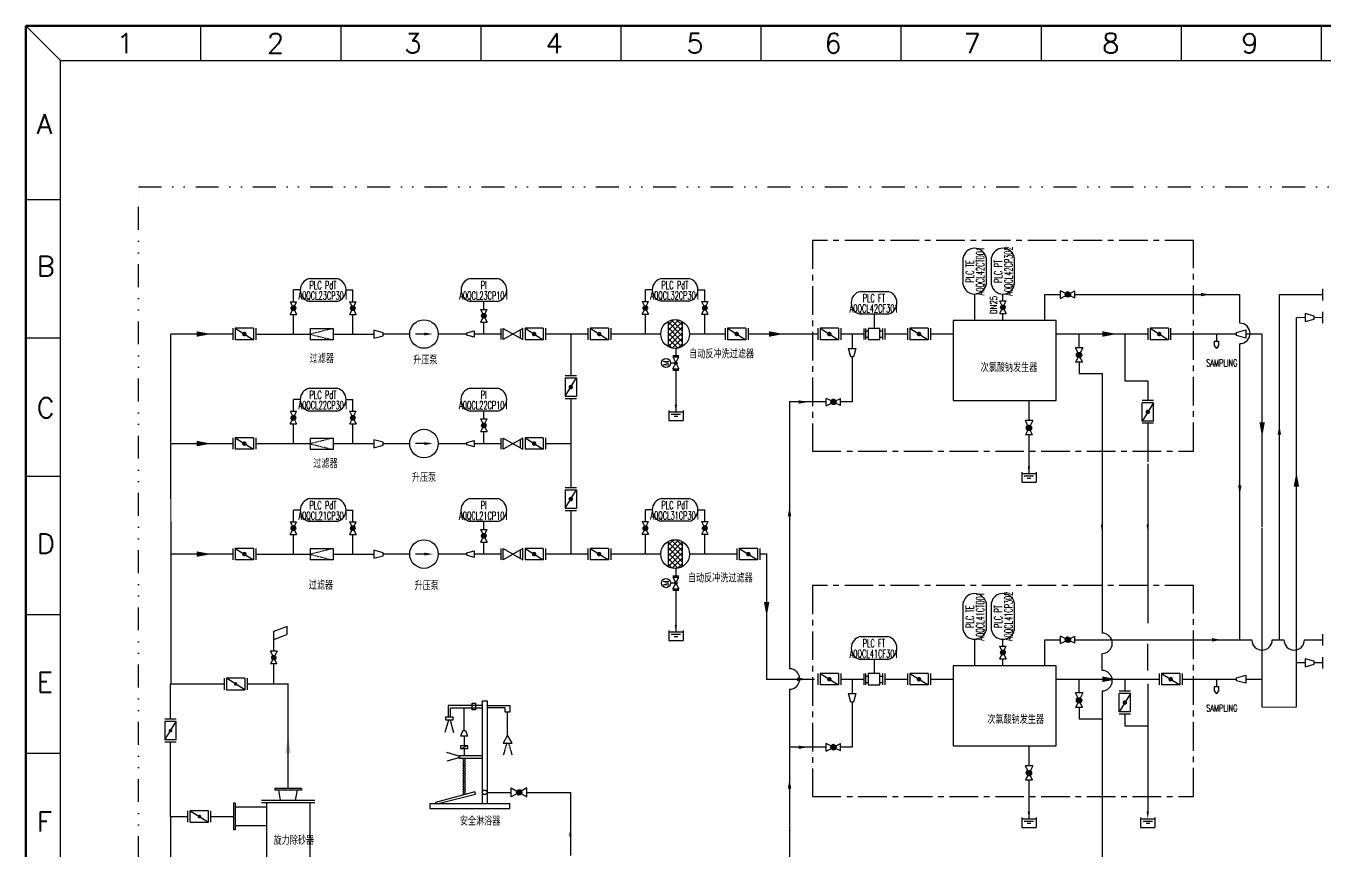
# Model space of a CAD drawing. Extents: x 125208 to 226212, y 106276 to 176435.
# Drawn here: x 125208 to 181958, y 140426 to 176435 of the extents above; entities that cross this region are included whole.
import ezdxf
from ezdxf.enums import TextEntityAlignment as Align

# ---------------------------------------------------------------- set-up
doc = ezdxf.new("R2010")
doc.units = 0
doc.header["$MEASUREMENT"] = 0
for name, pattern in [('CENTER', [2, 1.25, -0.25, 0.25, -0.25]), ('DASH', [0.35, 0.25, -0.1]), ('DASHED', [0.75, 0.5, -0.25]), ('DIVIDEX2', [2.5, 1, -0.5, 0, -0.5, 0, -0.5])]:
    doc.linetypes.add(name, pattern=pattern)
doc.layers.get('0').update_dxf_attribs({"linetype": 'CONTINUOUS'})
doc.layers.add('2', color=3, linetype='CONTINUOUS')
doc.layers.add('仪表设备', color=7, linetype='CONTINUOUS')
doc.styles.add('GEDI', font='geditxt.shx', dxfattribs={"width": 0.75, "bigfont": 'hztxt1.shx'})
doc.styles.add('PID软件标准字体', font='geditxt.shx', dxfattribs={"width": 0.8, "bigfont": 'hztxt1.shx'})
doc.styles.add('ROMANS', font='geditxt.shx', dxfattribs={"width": 0.7, "height": 320, "bigfont": 'hztxt1.shx'})
doc.styles.get("Standard").update_dxf_attribs({"font": 'geditxt.shx', "width": 0.75, "bigfont": 'hztxt1.shx'})
doc.styles.add('样式 2', font='txt.shx', dxfattribs={"height": 2})

# ---------------------------------------------------------------- blocks, each defined once
blk = doc.blocks.new('*X1')
at = {"color": 0}
for p, q in [((34130, 36517), (34394, 36780)), ((34130, 36251), (34643, 36765)), ((34130, 35986), (34820, 36676)), ((34820, 35979), (34130, 36669)), ((34820, 36244), (34301, 36763)), ((34820, 36509), (34548, 36781)), ((34130, 35721), (34820, 36411)), ((34820, 35714), (34130, 36404)), ((34802, 35466), (34130, 36139)), ((34143, 35469), (34820, 36146)), ((34606, 35398), (34130, 35873)), ((34340, 35398), (34130, 35608)), ((34338, 35399), (34820, 35881)), ((34601, 35397), (34820, 35616))]:
    blk.add_line(p, q, dxfattribs=at)
blk = doc.blocks.new('*X0')
at = {"color": 0}
for p, q in [((62115, 80425), (62198, 80507)), ((62115, 80429), (62193, 80507)), ((62116, 80417), (62206, 80507)), ((62116, 80421), (62202, 80507)), ((62116, 80434), (62189, 80507)), ((62116, 80439), (62184, 80507)), ((62117, 80413), (62210, 80506)), ((62117, 80445), (62178, 80506)), ((62117, 80409), (62213, 80505)), ((62118, 80406), (62217, 80504)), ((62119, 80450), (62172, 80504)), ((62119, 80402), (62220, 80503)), ((62120, 80399), (62224, 80502)), ((62121, 80457), (62165, 80502)), ((62122, 80396), (62227, 80501)), ((62123, 80393), (62230, 80500)), ((62125, 80390), (62233, 80498)), ((62125, 80466), (62157, 80498)), ((62126, 80387), (62236, 80497)), ((62128, 80384), (62238, 80495)), ((62130, 80382), (62241, 80493)), ((62131, 80379), (62243, 80491)), ((62133, 80377), (62246, 80489)), ((62135, 80374), (62248, 80487)), ((62136, 80481), (62142, 80487)), ((62138, 80372), (62251, 80485)), ((62140, 80370), (62253, 80483)), ((62142, 80368), (62255, 80481)), ((62144, 80366), (62257, 80478)), ((62147, 80364), (62259, 80476)), ((62149, 80362), (62261, 80473)), ((62152, 80360), (62263, 80471)), ((62155, 80358), (62264, 80468)), ((62158, 80357), (62266, 80465)), ((62161, 80355), (62267, 80462)), ((62164, 80354), (62269, 80459)), ((62167, 80353), (62270, 80456)), ((62170, 80351), (62271, 80453)), ((62173, 80350), (62272, 80449)), ((62177, 80350), (62273, 80446)), ((62181, 80349), (62274, 80442)), ((62184, 80348), (62275, 80438)), ((62188, 80348), (62275, 80434)), ((62192, 80347), (62275, 80430)), ((62197, 80347), (62275, 80426)), ((62201, 80348), (62275, 80421)), ((62206, 80348), (62275, 80416)), ((62212, 80349), (62274, 80411)), ((62218, 80351), (62272, 80405)), ((62224, 80353), (62270, 80398)), ((62233, 80357), (62266, 80390)), ((62245, 80365), (62258, 80377))]:
    blk.add_line(p, q, dxfattribs=at)
blk = doc.blocks.new('stdkks_loc')
for p, q in [((-6, 5), (6, 5)), ((6, -5), (-6, -5))]:
    blk.add_line(p, q)
for centre, start, end in [((-4.88, 0), 102.6804, 257.3196), ((4.88, 0), 282.6804, 77.3196)]:
    blk.add_arc(centre, 5.12, start, end)
at = {"style": 'PID软件标准字体', "width": 0.6}
for tag, p in [('LTOP', (-9.42, 3.08)), ('LBOT', (-9.41, -5.72))]:
    blk.add_attdef(tag, text='', height=2.5, dxfattribs=at).set_placement(p, align=Align.RIGHT)
for tag, p in [('CONTROLNAME', (-0.08, 0.33)), ('KKSCODE', (0, -4.21))]:
    blk.add_attdef(tag, text='', height=3.5, dxfattribs=at).set_placement(p, align=Align.CENTER)
for tag, p in [('RTOP', (9.66, 3.08)), ('RBOT', (9.7, -5.68))]:
    blk.add_attdef(tag, p, '', height=2.5, dxfattribs=at)

msp = doc.modelspace()

# ---------------------------------------------------------------- linework, layer by layer
at = {"color": 7, "linetype": 'ByBlock', "lineweight": 50}
for p, q in [((125208, 176435), (226212, 176435)), ((125208, 106276), (125208, 176435))]:
    msp.add_line(p, q, dxfattribs=at)
at = {"color": 7, "linetype": 'ByBlock', "lineweight": -3}
for p, q in [((126720, 174923), (125208, 176435)), ((132843, 176435), (132843, 174923)), ((138967, 176435), (138967, 174923)), ((145091, 176435), (145091, 174923)), ((151215, 176435), (151215, 174923)), ((157339, 176435), (157339, 174923)), ((163462, 176435), (163462, 174923)), ((169586, 176435), (169586, 174923)), ((175710, 176435), (175710, 174923)), ((181834, 176435), (181834, 174923)), ((126720, 168841), (125208, 168841)), ((126720, 162792), (125208, 162792)), ((126720, 156744), (125208, 156744)), ((126720, 150696), (125208, 150696)), ((126720, 144648), (125208, 144648))]:
    msp.add_line(p, q, dxfattribs=at)
at = {"color": 7, "linetype": 'ByBlock', "lineweight": 30}
for p, q in [((126720, 174923), (224700, 174923)), ((126720, 107788), (126720, 174923))]:
    msp.add_line(p, q, dxfattribs=at)
at = {"linetype": 'DIVIDEX2', "ltscale": 1000}
for p, q in [((130127, 127525), (130127, 169409)), ((130127, 169409), (209864, 169409))]:
    msp.add_line(p, q, dxfattribs=at)
at = {"linetype": 'CENTER', "ltscale": 1000}
for p, q in [((159589, 167067), (159589, 157851)), ((176251, 167067), (159589, 167067)), ((176251, 157851), (176251, 167067)), ((159589, 157851), (176251, 157851)), ((159589, 151981), (159589, 142766)), ((176251, 151981), (159589, 151981)), ((176251, 142766), (176251, 151981)), ((159589, 142766), (176251, 142766))]:
    msp.add_line(p, q, dxfattribs=at)
for p, q in [((136901, 164385), (136901, 164898)), ((137201, 164898), (136901, 164898)), ((139201, 164898), (139501, 164898)), ((139501, 164385), (139501, 164898)), ((152288, 164392), (152288, 164905)), ((152588, 164905), (152288, 164905)), ((154588, 164905), (154888, 164905)), ((154888, 164392), (154888, 164905)), ((166681, 164721), (166681, 163567)), ((167916, 164421), (167916, 164721)), ((170693, 164729), (170438, 164856)), ((170438, 164533), (170438, 164856)), ((170438, 164533), (170694, 164665)), ((170821, 164730), (171066, 164855)), ((171066, 164544), (170821, 164665)), ((171066, 164544), (171066, 164855)), ((181902, 164445), (181902, 164945)), ((136754, 164385), (136870, 164159)), ((136754, 164385), (137038, 164385)), ((136763, 163831), (136871, 164047)), ((136927, 164160), (137038, 164385)), ((136927, 164047), (137038, 163831)), ((139354, 164385), (139470, 164159)), ((139354, 164385), (139638, 164385)), ((139363, 163831), (139471, 164047)), ((139527, 164160), (139638, 164385)), ((139527, 164047), (139638, 163831)), ((145081, 164051), (145366, 164051)), ((145081, 164051), (145197, 163825)), ((145228, 164051), (145228, 164388)), ((145254, 163826), (145366, 164051)), ((152141, 164392), (152257, 164167)), ((152141, 164392), (152426, 164392)), ((152150, 163838), (152258, 164054)), ((152314, 164167), (152426, 164392)), ((152314, 164055), (152425, 163838)), ((154741, 164392), (154857, 164167)), ((154741, 164392), (155026, 164392)), ((154750, 163838), (154858, 164054)), ((154914, 164167), (155026, 164392)), ((154914, 164055), (155025, 163838)), ((167773, 164421), (168058, 164421)), ((167773, 164421), (167889, 164195)), ((167783, 163867), (167890, 164083)), ((167946, 164195), (168058, 164421)), ((167947, 164083), (168057, 163867)), ((136763, 163831), (137038, 163831)), ((136901, 162966), (136901, 163831)), ((139363, 163831), (139638, 163831)), ((139501, 162966), (139501, 163831)), ((145091, 163497), (145198, 163713)), ((145091, 163497), (145365, 163497)), ((145228, 162974), (145228, 163497)), ((145255, 163713), (145365, 163497)), ((152150, 163838), (152425, 163838)), ((152288, 162974), (152288, 163838)), ((153277, 163522), (153277, 162426)), ((153898, 163522), (153898, 162426)), ((154750, 163838), (155025, 163838)), ((154888, 162974), (154888, 163838)), ((162285, 163837), (162285, 163219)), ((167783, 163867), (168057, 163867)), ((167920, 163567), (167920, 163867)), ((181902, 163445), (181902, 163945)), ((134255, 163224), (134255, 162724)), ((134355, 163224), (134355, 162724)), ((134355, 163224), (135155, 162724)), ((135155, 163224), (134355, 163224)), ((135155, 163224), (135155, 162724)), ((135255, 163224), (135255, 162724)), ((137635, 163216), (137635, 162716)), ((137635, 163216), (138635, 163216)), ((138635, 163216), (138635, 162716)), ((142827, 162974), (142233, 162974)), ((145976, 162729), (145976, 163219)), ((146925, 163219), (146076, 162729)), ((146076, 163219), (146925, 162729)), ((146076, 162729), (146076, 163219)), ((146820, 163158), (146820, 162790)), ((146925, 162729), (146925, 163219)), ((147025, 163224), (147025, 162724)), ((147025, 163224), (147825, 162724)), ((147825, 163224), (147025, 163224)), ((147825, 163224), (147825, 162724)), ((147925, 163224), (147925, 162724)), ((149771, 163224), (149771, 162724)), ((149871, 163224), (149871, 162724)), ((149871, 163224), (150671, 162724)), ((150671, 163224), (149871, 163224)), ((150671, 163224), (150671, 162724)), ((150771, 163224), (150771, 162724)), ((155779, 163224), (155779, 162724)), ((155879, 163224), (155879, 162724)), ((155879, 163224), (156679, 162724)), ((156679, 163224), (155879, 163224)), ((156679, 163224), (156679, 162724)), ((156779, 163224), (156779, 162724)), ((159832, 163224), (159832, 162724)), ((159932, 163224), (159932, 162724)), ((159932, 163224), (160732, 162724)), ((160732, 163224), (159932, 163224)), ((160732, 163224), (160732, 162724)), ((160832, 163224), (160832, 162724)), ((161832, 163219), (161832, 162729)), ((161919, 162729), (161919, 163219)), ((161919, 163113), (162028, 163113)), ((162542, 163113), (162651, 163113)), ((162651, 163219), (162651, 162729)), ((162751, 163219), (162751, 162729)), ((163751, 163224), (163751, 162724)), ((163851, 163224), (163851, 162724)), ((163851, 163224), (164651, 162724)), ((164651, 163224), (163851, 163224)), ((164651, 163224), (164651, 162724)), ((164751, 163224), (164751, 162724)), ((173251, 162974), (173251, 160932)), ((174251, 163224), (174251, 162724)), ((174351, 163224), (174351, 162724)), ((174351, 163224), (175151, 162724)), ((175151, 163224), (174351, 163224)), ((175151, 163224), (175151, 162724)), ((175251, 163224), (175251, 162724)), ((135155, 162724), (134355, 162724)), ((138635, 162716), (137635, 162716)), ((147825, 162724), (147025, 162724)), ((150671, 162724), (149871, 162724)), ((153618, 162345), (153618, 162030)), ((156679, 162724), (155879, 162724)), ((160732, 162724), (159932, 162724)), ((161919, 162835), (162028, 162835)), ((162542, 162835), (162651, 162835)), ((164651, 162724), (163851, 162724)), ((171216, 162118), (171090, 162374)), ((171412, 162374), (171090, 162374)), ((171412, 162374), (171281, 162118)), ((175151, 162724), (174351, 162724)), ((153484, 162030), (153749, 162030)), ((153484, 161970), (153749, 161970)), ((153484, 161970), (153749, 161453)), ((153492, 161453), (153749, 161970)), ((171216, 161991), (171090, 161746)), ((171401, 161746), (171090, 161746)), ((171401, 161746), (171280, 161991)), ((153618, 161707), (153389, 161707)), ((153490, 161392), (153755, 161392)), ((153492, 161453), (153749, 161453)), ((153620, 161392), (153620, 159570)), ((148777, 161156), (149277, 161156)), ((148777, 161056), (149277, 161056)), ((148777, 160256), (149277, 161056)), ((148777, 161056), (148777, 160256)), ((149277, 161056), (149277, 160256)), ((173251, 160932), (174251, 160932)), ((174251, 160932), (174251, 160072)), ((136901, 159597), (136901, 160109)), ((137201, 160109), (136901, 160109)), ((139201, 160109), (139501, 160109)), ((139501, 159597), (139501, 160109)), ((148777, 160256), (149277, 160256)), ((148777, 160156), (149277, 160156)), ((160194, 159838), (160194, 160160)), ((160449, 160033), (160194, 160160)), ((160577, 160034), (160822, 160160)), ((160822, 159848), (160822, 160160)), ((169055, 160040), (169055, 159190)), ((174501, 160072), (174001, 160072)), ((136754, 159597), (136870, 159371)), ((136754, 159597), (137038, 159597)), ((136927, 159371), (137038, 159597)), ((139354, 159597), (139470, 159371)), ((139354, 159597), (139638, 159597)), ((139527, 159371), (139638, 159597)), ((145224, 159263), (145224, 159599)), ((153308, 159638), (153308, 159194)), ((153308, 159570), (153933, 159570)), ((153418, 159474), (153823, 159474)), ((153933, 159638), (153933, 159194)), ((160194, 159838), (160450, 159969)), ((160822, 159848), (160577, 159970)), ((174501, 159972), (174001, 159972)), ((174501, 159972), (174001, 159172)), ((174001, 159172), (174001, 159972)), ((174501, 159172), (174501, 159972)), ((136763, 159043), (136871, 159259)), ((136763, 159043), (137038, 159043)), ((136901, 158178), (136901, 159043)), ((136927, 159259), (137038, 159043)), ((139363, 159043), (139471, 159259)), ((139363, 159043), (139638, 159043)), ((139501, 158178), (139501, 159043)), ((139527, 159259), (139638, 159043)), ((145081, 159263), (145366, 159263)), ((145081, 159263), (145197, 159037)), ((145091, 158709), (145198, 158925)), ((145254, 159037), (145366, 159263)), ((145255, 158925), (145365, 158709)), ((153308, 159194), (153933, 159194)), ((153545, 159379), (153712, 159379)), ((169221, 159190), (168899, 159190)), ((169025, 158935), (168899, 159190)), ((169221, 159190), (169090, 158935)), ((174501, 159172), (174001, 159172)), ((174501, 159072), (174001, 159072)), ((174251, 159072), (174251, 157393)), ((134255, 158436), (134255, 157936)), ((134355, 158436), (134355, 157936)), ((134355, 158436), (135155, 157936)), ((135155, 158436), (134355, 158436)), ((135155, 158436), (135155, 157936)), ((135255, 158436), (135255, 157936)), ((137635, 158428), (137635, 157928)), ((137635, 158428), (138635, 158428)), ((138635, 158428), (138635, 157928)), ((145091, 158709), (145365, 158709)), ((145228, 158186), (145228, 158709)), ((145976, 157941), (145976, 158430)), ((146925, 158430), (146076, 157941)), ((146076, 158430), (146925, 157941)), ((146076, 157941), (146076, 158430)), ((146820, 158370), (146820, 158001)), ((146925, 157941), (146925, 158430)), ((147025, 158436), (147025, 157936)), ((147025, 158436), (147825, 157936)), ((147825, 158436), (147025, 158436)), ((147825, 158436), (147825, 157936)), ((147925, 158436), (147925, 157936)), ((169025, 158808), (168899, 158563)), ((169210, 158563), (168899, 158563)), ((169055, 158563), (169055, 156872)), ((169210, 158563), (169089, 158807)), ((135155, 157936), (134355, 157936)), ((138635, 157928), (137635, 157928)), ((142827, 158186), (142233, 158186)), ((147825, 157936), (147025, 157936)), ((174251, 157301), (174251, 150340)), ((168742, 156940), (168742, 156496)), ((168742, 156872), (169367, 156872)), ((168852, 156776), (169257, 156776)), ((168980, 156681), (169146, 156681)), ((169367, 156940), (169367, 156496)), ((148777, 156263), (149277, 156263)), ((148777, 156163), (149277, 156163)), ((148777, 155363), (149277, 156163)), ((148777, 156163), (148777, 155363)), ((149277, 156163), (149277, 155363)), ((168742, 156496), (169367, 156496)), ((136901, 154769), (136901, 155281)), ((137201, 155281), (136901, 155281)), ((139201, 155281), (139501, 155281)), ((139501, 154769), (139501, 155281)), ((148777, 155363), (149277, 155363)), ((148777, 155263), (149277, 155263)), ((152288, 154776), (152288, 155289)), ((152588, 155289), (152288, 155289)), ((154588, 155289), (154888, 155289)), ((154888, 154776), (154888, 155289)), ((136754, 154769), (136870, 154543)), ((136754, 154769), (137038, 154769)), ((136763, 154215), (136871, 154430)), ((136927, 154543), (137038, 154769)), ((136927, 154431), (137038, 154215)), ((139354, 154769), (139470, 154543)), ((139354, 154769), (139638, 154769)), ((139363, 154215), (139471, 154430)), ((139527, 154543), (139638, 154769)), ((139527, 154431), (139638, 154215)), ((145081, 154435), (145366, 154435)), ((145081, 154435), (145197, 154209)), ((145224, 154435), (145224, 154771)), ((145254, 154209), (145366, 154435)), ((152141, 154776), (152257, 154550)), ((152141, 154776), (152426, 154776)), ((152150, 154222), (152258, 154438)), ((152314, 154551), (152426, 154776)), ((152314, 154438), (152425, 154222)), ((154741, 154776), (154857, 154550)), ((154741, 154776), (155026, 154776)), ((154750, 154222), (154858, 154438)), ((154914, 154551), (155026, 154776)), ((154914, 154438), (155025, 154222)), ((136763, 154215), (137038, 154215)), ((136901, 153350), (136901, 154215)), ((139363, 154215), (139638, 154215)), ((139501, 153350), (139501, 154215)), ((145091, 153881), (145198, 154096)), ((145091, 153881), (145365, 153881)), ((145228, 153357), (145228, 153881)), ((145255, 154097), (145365, 153881)), ((152150, 154222), (152425, 154222)), ((152288, 153357), (152288, 154222)), ((153277, 153906), (153277, 152809)), ((153898, 153906), (153898, 152809)), ((154750, 154222), (155025, 154222)), ((154888, 153357), (154888, 154222)), ((134255, 153607), (134255, 153107)), ((134355, 153607), (134355, 153107)), ((134355, 153607), (135155, 153107)), ((135155, 153607), (134355, 153607)), ((135155, 153607), (135155, 153107)), ((135255, 153607), (135255, 153107)), ((137635, 153600), (137635, 153100)), ((137635, 153600), (138635, 153600)), ((138635, 153600), (138635, 153100)), ((142827, 153357), (142233, 153357)), ((145976, 153113), (145976, 153602)), ((146925, 153602), (146076, 153113)), ((146076, 153602), (146925, 153113)), ((146076, 153113), (146076, 153602)), ((146820, 153542), (146820, 153173)), ((146925, 153113), (146925, 153602)), ((147025, 153607), (147025, 153107)), ((147025, 153607), (147825, 153107)), ((147825, 153607), (147025, 153607)), ((147825, 153607), (147825, 153107)), ((147925, 153607), (147925, 153107)), ((149771, 153607), (149771, 153107)), ((149871, 153607), (149871, 153107)), ((149871, 153607), (150671, 153107)), ((150671, 153607), (149871, 153607)), ((150671, 153607), (150671, 153107)), ((150771, 153607), (150771, 153107)), ((156288, 153607), (156288, 153107)), ((156388, 153607), (156388, 153107)), ((156388, 153607), (157188, 153107)), ((157188, 153607), (156388, 153607)), ((157188, 153607), (157188, 153107)), ((157288, 153607), (157288, 153107)), ((135155, 153107), (134355, 153107)), ((138635, 153100), (137635, 153100)), ((147825, 153107), (147025, 153107)), ((150671, 153107), (149871, 153107)), ((153618, 152728), (153618, 152414)), ((157188, 153107), (156388, 153107)), ((153484, 152414), (153749, 152414)), ((153484, 152353), (153749, 151836)), ((153484, 152353), (153749, 152353)), ((153492, 151836), (153749, 152353)), ((153618, 152090), (153389, 152090)), ((153484, 151776), (153749, 151776)), ((153492, 151836), (153749, 151836)), ((153620, 151776), (153620, 149954)), ((136041, 149986), (136612, 150198)), ((136041, 149117), (136041, 149986)), ((136041, 149628), (136612, 149840)), ((136612, 150211), (136612, 149840)), ((153308, 150022), (153308, 149578)), ((153308, 149954), (153933, 149954)), ((153418, 149858), (153823, 149858)), ((153933, 150022), (153933, 149578)), ((181902, 149359), (181902, 149859)), ((153308, 149578), (153933, 149578)), ((153545, 149763), (153712, 149763)), ((166681, 149635), (166681, 148481)), ((167773, 149335), (168058, 149335)), ((167773, 149335), (167889, 149109)), ((167916, 149335), (167916, 149635)), ((167946, 149110), (168058, 149335)), ((170693, 149643), (170438, 149770)), ((170438, 149448), (170438, 149770)), ((170438, 149448), (170694, 149579)), ((170821, 149644), (171066, 149770)), ((171066, 149458), (170821, 149580)), ((171066, 149458), (171066, 149770)), ((174251, 148274), (174251, 149438)), ((136184, 149117), (135900, 149117)), ((136012, 148892), (135900, 149117)), ((136011, 148780), (135900, 148563)), ((136175, 148563), (136068, 148779)), ((136184, 149117), (136069, 148892)), ((162285, 148751), (162285, 148133)), ((167783, 148781), (167890, 148997)), ((167783, 148781), (168057, 148781)), ((167920, 148481), (167920, 148781)), ((167947, 148997), (168057, 148781)), ((181902, 148359), (181902, 148859)), ((136175, 148563), (135900, 148563)), ((136041, 147682), (136041, 148563)), ((159832, 148138), (159832, 147638)), ((159932, 148138), (159932, 147638)), ((159932, 148138), (160732, 147638)), ((160732, 148138), (159932, 148138)), ((160732, 148138), (160732, 147638)), ((160832, 148138), (160832, 147638)), ((161832, 148133), (161832, 147643)), ((161919, 147643), (161919, 148133)), ((162651, 148133), (162651, 147643)), ((162751, 148133), (162751, 147643)), ((163751, 148138), (163751, 147638)), ((163851, 148138), (163851, 147638)), ((163851, 148138), (164651, 147638)), ((164651, 148138), (163851, 148138)), ((164651, 148138), (164651, 147638)), ((164751, 148138), (164751, 147638)), ((174754, 148138), (174754, 147638)), ((174854, 148138), (174854, 147638)), ((174854, 148138), (175654, 147638)), ((175654, 148138), (174854, 148138)), ((175654, 148138), (175654, 147638)), ((175754, 148138), (175754, 147638)), ((131529, 146143), (131529, 147682)), ((133876, 147932), (133876, 147432)), ((133976, 147932), (133976, 147432)), ((134776, 147432), (133976, 147932)), ((134776, 147932), (133976, 147932)), ((134776, 147932), (134776, 147432)), ((134876, 147932), (134876, 147432)), ((160732, 147638), (159932, 147638)), ((161919, 148027), (162028, 148027)), ((161919, 147749), (162028, 147749)), ((162542, 148027), (162651, 148027)), ((162542, 147749), (162651, 147749)), ((164651, 147638), (163851, 147638)), ((173251, 147888), (173251, 147368)), ((174251, 147693), (174251, 142099)), ((175654, 147638), (174854, 147638)), ((133976, 147432), (134776, 147432)), ((171216, 147033), (171090, 147288)), ((171412, 147288), (171090, 147288)), ((171412, 147288), (171281, 147032)), ((173501, 147368), (173001, 147368)), ((173501, 147268), (173001, 147268)), ((173501, 147268), (173001, 146468)), ((173001, 146468), (173001, 147268)), ((173501, 146468), (173501, 147268)), ((171216, 146905), (171090, 146660)), ((171401, 146660), (171090, 146660)), ((171401, 146660), (171280, 146905)), ((173501, 146468), (173001, 146468)), ((131779, 146143), (131279, 146143)), ((131779, 146043), (131279, 146043)), ((131279, 145243), (131779, 146043)), ((131279, 146043), (131279, 145243)), ((131779, 145243), (131779, 146043)), ((173501, 146368), (173001, 146368)), ((173251, 146368), (173251, 145846)), ((173251, 145846), (174251, 145846)), ((131779, 145243), (131279, 145243)), ((131779, 145143), (131279, 145143)), ((131529, 141889), (131529, 145143)), ((160194, 144752), (160194, 145074)), ((160449, 144947), (160194, 145074)), ((160194, 144752), (160450, 144883)), ((160577, 144948), (160822, 145074)), ((160822, 144762), (160577, 144884)), ((160822, 144762), (160822, 145074)), ((169055, 144954), (169055, 144105)), ((169221, 144105), (168899, 144105)), ((169025, 143850), (168899, 144105)), ((169025, 143722), (168899, 143477)), ((169210, 143477), (169089, 143722)), ((169221, 144105), (169090, 143849)), ((137254, 143112), (136084, 143112)), ((136084, 143112), (136084, 143037)), ((137254, 143037), (136084, 143037)), ((136340, 142602), (136259, 143037)), ((136997, 142602), (137078, 143037)), ((137254, 143112), (137254, 143037)), ((169210, 143477), (168899, 143477)), ((169055, 143477), (169055, 141786)), ((134278, 142474), (134278, 141304)), ((134353, 142474), (134278, 142474)), ((134353, 142474), (134353, 141304)), ((135499, 142602), (137839, 142602)), ((135499, 142497), (137839, 142497)), ((135724, 142497), (135724, 139941)), ((137614, 142497), (137614, 139941)), ((132290, 141639), (132290, 142139)), ((132390, 141639), (132390, 142139)), ((132390, 142139), (133190, 141639)), ((133190, 142139), (132390, 142139)), ((133190, 141639), (133190, 142139)), ((133290, 141639), (133290, 142139)), ((135724, 142298), (134353, 142298)), ((132390, 141639), (133190, 141639)), ((135724, 141479), (134353, 141479)), ((168742, 141854), (168742, 141410)), ((168742, 141786), (169367, 141786)), ((168742, 141410), (169367, 141410)), ((168852, 141690), (169257, 141690)), ((168980, 141596), (169146, 141596)), ((169367, 141854), (169367, 141410)), ((173938, 141854), (173938, 141410)), ((173938, 141786), (174563, 141786)), ((173938, 141410), (174563, 141410)), ((174049, 141690), (174453, 141690)), ((174176, 141596), (174342, 141596)), ((174563, 141854), (174563, 141410)), ((134353, 141304), (134278, 141304))]:
    msp.add_line(p, q)
at = {"color": 6}
for p, q in [((169751, 163567), (169751, 164695)), ((169751, 164695), (170438, 164695)), ((171066, 164700), (178274, 164697)), ((178274, 163447), (178274, 164697)), ((180004, 149609), (180004, 164696)), ((180004, 164696), (181902, 164695)), ((178274, 149609), (178274, 162552)), ((169751, 148481), (169751, 149609)), ((169751, 149609), (170438, 149609)), ((171066, 149609), (178801, 149609)), ((179696, 149609), (180207, 149609)), ((181102, 149609), (181902, 149609))]:
    msp.add_line(p, q, dxfattribs=at)
at = {"linetype": 'DASH', "ltscale": 300}
for p, q in [((138635, 163216), (137635, 162966)), ((137635, 162966), (138635, 162716)), ((138635, 158428), (137635, 158178)), ((137635, 158178), (138635, 157928)), ((138635, 153600), (137635, 153350)), ((137635, 153350), (138635, 153100))]:
    msp.add_line(p, q, dxfattribs=at)
at = {"color": 1}
for p, q in [((161332, 162974), (161332, 162345)), ((171251, 162374), (171251, 162974)), ((161332, 161979), (161332, 160004)), ((171246, 161746), (171246, 161247)), ((171246, 161247), (172251, 161247)), ((172251, 161247), (172251, 157202)), ((158589, 160004), (158589, 157172)), ((160194, 160004), (158589, 160004)), ((161332, 160004), (160822, 160004)), ((158589, 157340), (158589, 149907)), ((172251, 157318), (172251, 149906)), ((158589, 151981), (158589, 148346)), ((172251, 148274), (172251, 149012)), ((161332, 147888), (161332, 147259)), ((171251, 147288), (171251, 147888)), ((158589, 147452), (158589, 142766)), ((172251, 147380), (172251, 140824)), ((161332, 146893), (161332, 144918)), ((171246, 146660), (171246, 146161)), ((171246, 146161), (172251, 146161)), ((160194, 144918), (158589, 144918)), ((161332, 144918), (160822, 144918)), ((158589, 142766), (158589, 141496)), ((158589, 141473), (158589, 140121)), ((172251, 140825), (172251, 132906))]:
    msp.add_line(p, q, dxfattribs=at)
at = {"color": 0}
for p, q in [((177251, 162974), (177251, 162664)), ((177155, 162664), (177155, 162471)), ((177155, 162664), (177347, 162664)), ((177155, 162471), (177251, 162336)), ((177347, 162471), (177251, 162336)), ((177347, 162664), (177347, 162471)), ((177155, 147578), (177155, 147385)), ((177155, 147578), (177347, 147578)), ((177251, 147888), (177251, 147578)), ((177347, 147578), (177347, 147385)), ((177155, 147385), (177251, 147251)), ((177347, 147385), (177251, 147251))]:
    msp.add_line(p, q, dxfattribs=at)
at = {"color": 5}
for p, q in [((145365, 142945), (146427, 142945)), ((147106, 142945), (149007, 142945)), ((149007, 142945), (149007, 140192))]:
    msp.add_line(p, q, dxfattribs=at)
at = {"color": 6}
for points in [[(176981, 164697, 0, 150, 0), (176581, 164697, 70, 70, 0)], [(180004, 158981, 0, 150, 0), (180004, 158581, 70, 70, 0)], [(178274, 155955, 0, 150, 0), (178274, 156355, 70, 70, 0)], [(177463, 149610, 0, 150, 0), (177063, 149610, 70, 70, 0)]]:
    msp.add_lwpolyline(points, format="xyseb", dxfattribs=at)
for points in [[(165751, 160067), (170251, 160067), (170251, 163567), (165751, 163567)], [(181126, 163516), (181527, 163629), (181527, 163760), (181126, 163873)], [(140421, 162788), (140823, 162901), (140823, 163032), (140421, 163145)], [(144799, 162831), (144478, 162921), (144478, 163026), (144799, 163116)], [(162542, 162729), (162542, 163219), (162028, 163219), (162028, 162729)], [(178532, 162796), (178131, 162908), (178131, 163040), (178532, 163152)], [(161272, 161979), (161169, 162345), (161494, 162345), (161392, 161979)], [(140421, 158000), (140823, 158112), (140823, 158244), (140421, 158356)], [(144799, 158043), (144478, 158133), (144478, 158238), (144799, 158328)], [(140421, 153172), (140823, 153284), (140823, 153416), (140421, 153528)], [(144799, 153215), (144478, 153305), (144478, 153410), (144799, 153500)], [(181126, 148431), (181527, 148543), (181527, 148675), (181126, 148787)], [(162542, 147643), (162542, 148133), (162028, 148133), (162028, 147643)], [(165751, 144981), (170251, 144981), (170251, 148481), (165751, 148481)], [(178532, 147710), (178131, 147823), (178131, 147954), (178532, 148066)], [(161272, 146893), (161169, 147259), (161494, 147259), (161392, 146893)], [(146427, 142749), (146427, 143141), (146767, 142945)], [(147106, 142749), (147106, 143141), (146767, 142945)]]:
    msp.add_lwpolyline(points, close=True)
at = {"color": 2, "const_width": 56.2}
for points in [[(180751, 154486), (180751, 163695)], [(181126, 163695), (180751, 163695)], [(181902, 163695), (181527, 163695)], [(170251, 162974), (174251, 162974)], [(172067, 162974), (173743, 162974)], [(175251, 162974), (178131, 162974)], [(178532, 162974), (179251, 162974)], [(179251, 154538), (179251, 162974)], [(179251, 146668), (179251, 154510)], [(180751, 146668), (180751, 154510)], [(181126, 148609), (180751, 148609)], [(181902, 148609), (181527, 148609)], [(170251, 147888), (174754, 147888)], [(175754, 147888), (178131, 147888)], [(178532, 147888), (179251, 147888)], [(180751, 146668), (179251, 146668)]]:
    msp.add_lwpolyline(points, dxfattribs=at)
at = {"color": 4, "const_width": 56.2}
for points in [[(131529, 162974), (131529, 160927)], [(134255, 162974), (131529, 162974)], [(137635, 162966), (135255, 162966)], [(140421, 162966), (138635, 162966)], [(140823, 162974), (141984, 162974)], [(144478, 162974), (143234, 162974)], [(145976, 162974), (144799, 162974)], [(149771, 162974), (147925, 162974)], [(149035, 161156), (149035, 162974)], [(149771, 162974), (149035, 162974)], [(152958, 162974), (150771, 162974)], [(154218, 162974), (155779, 162974)], [(159832, 162974), (156779, 162974)], [(160832, 162974), (161832, 162974)], [(162751, 162974), (163751, 162974)], [(164751, 162974), (165751, 162974)], [(131529, 160961), (131547, 152513)], [(149035, 156263), (149035, 160156)], [(134255, 158186), (131529, 158186)], [(137635, 158178), (135255, 158178)], [(140421, 158178), (138635, 158178)], [(140823, 158186), (141984, 158186)], [(144478, 158186), (143234, 158186)], [(145976, 158186), (144799, 158186)], [(149035, 158186), (147925, 158186)], [(149035, 153357), (149035, 155263)], [(134255, 153357), (131529, 153357)], [(137635, 153350), (135255, 153350)], [(140421, 153350), (138635, 153350)], [(140823, 153357), (141984, 153357)], [(144478, 153357), (143234, 153357)], [(145976, 153357), (144799, 153357)], [(149771, 153357), (147925, 153357)], [(152958, 153357), (150771, 153357)], [(154218, 153357), (156288, 153357)], [(159689, 147888), (157589, 147888), (157589, 153357), (157288, 153357)], [(131547, 152513), (131547, 151579)], [(131547, 151579), (131547, 147682)], [(133876, 147682), (131529, 147682)], [(136669, 143112), (136669, 147682), (134876, 147682)], [(160832, 147888), (161832, 147888)], [(162751, 147888), (163751, 147888)], [(164751, 147888), (165751, 147888)], [(132290, 141889), (131529, 141889), (131529, 137624)], [(134278, 141889), (133290, 141889)]]:
    msp.add_lwpolyline(points, dxfattribs=at)
at = {"color": 4}
for points in [[(133304, 162974, 0, 240, 0), (132664, 162974, 112, 112, 0)], [(158330, 162974, 0, 240, 0), (157690, 162974, 112, 112, 0)], [(133304, 158186, 0, 240, 0), (132664, 158186, 112, 112, 0)], [(133304, 153357, 0, 240, 0), (132664, 153357, 112, 112, 0)], [(157589, 150623, 0, 240, 0), (157589, 151263, 112, 112, 0)]]:
    msp.add_lwpolyline(points, format="xyseb", dxfattribs=at)
for points, const_width in [([(134706, 162974, 1), (134805, 162974, 1)], 98.1), ([(147375, 162974, 1), (147474, 162974, 1)], 98.1), ([(150221, 162974, 1), (150320, 162974, 1)], 98.1), ([(156230, 162974, 1), (156329, 162974, 1)], 98.1), ([(160282, 162974, 1), (160381, 162974, 1)], 98.1), ([(164201, 162974, 1), (164300, 162974, 1)], 98.1), ([(174701, 162974, 1), (174800, 162974, 1)], 98.1), ([(153576, 161707, 1), (153661, 161707, 1)], 84.8), ([(149027, 160607, 1), (149027, 160705, 1)], 98.1), ([(174251, 159621, 1), (174251, 159523, 1)], 98.1), ([(134706, 158186, 1), (134805, 158186, 1)], 98.1), ([(147375, 158186, 1), (147474, 158186, 1)], 98.1), ([(149027, 155714, 1), (149027, 155813, 1)], 98.1), ([(134706, 153357, 1), (134805, 153357, 1)], 98.1), ([(147375, 153357, 1), (147474, 153357, 1)], 98.1), ([(150221, 153357, 1), (150320, 153357, 1)], 98.1), ([(156738, 153357, 1), (156837, 153357, 1)], 98.1), ([(153576, 152090, 1), (153661, 152090, 1)], 84.8), ([(134376, 147643, 1), (134376, 147722, 1)], 78.5), ([(160282, 147888, 1), (160381, 147888, 1)], 98.1), ([(164201, 147888, 1), (164300, 147888, 1)], 98.1), ([(175204, 147888, 1), (175303, 147888, 1)], 98.1), ([(173251, 146918, 1), (173251, 146819, 1)], 98.1), ([(131490, 145643, 1), (131569, 145643, 1)], 78.5), ([(132790, 141928, 1), (132790, 141849, 1)], 78.5)]:
    msp.add_lwpolyline(points, format="xyb", close=True, dxfattribs=dict(const_width=const_width))
at = {"color": 2}
for points in [[(172905, 162974, 0, 240, 0), (172265, 162974, 112, 112, 0)], [(179251, 158473, 0, 240, 0), (179251, 159113, 112, 112, 0)], [(180751, 156937, 0, 240, 0), (180751, 156297, 112, 112, 0)], [(172905, 147888, 0, 240, 0), (172265, 147888, 112, 112, 0)]]:
    msp.add_lwpolyline(points, format="xyseb", dxfattribs=at)
at = {"color": 0}
for points in [[(177251, 162334, 0, 0, 0), (177251, 162221, 78.7, 0, 0), (177251, 162017, 0, 0, 0)], [(177251, 147248, 0, 0, 0), (177251, 147135, 78.7, 0, 0), (177251, 146931, 0, 0, 0)]]:
    msp.add_lwpolyline(points, format="xyseb", dxfattribs=at)
at = {"color": 1}
for points in [[(159391, 160004, 0, 150, 0), (158991, 160004, 70, 70, 0)], [(158589, 155413, 0, 150, 0), (158589, 155013, 70, 70, 0)], [(159391, 144918, 0, 150, 0), (158991, 144918, 70, 70, 0)], [(158589, 143512, 0, 150, 0), (158589, 143112, 70, 70, 0)]]:
    msp.add_lwpolyline(points, format="xyseb", dxfattribs=at)
for centre, radius in [((170757, 164697), 114), ((136899, 164103), 101), ((139499, 164103), 101), ((152286, 164111), 101), ((154886, 164111), 101), ((167918, 164139), 101), ((142609, 162974), 625), ((145226, 163769), 101), ((153588, 162974), 630), ((153189, 161707), 200), ((171248, 162055), 114), ((160513, 160001), 114), ((136899, 159315), 101), ((139499, 159315), 101), ((145226, 158981), 101), ((169057, 158871), 114), ((142609, 158186), 625), ((136899, 154487), 101), ((139499, 154487), 101), ((152286, 154494), 101), ((154886, 154494), 101), ((142609, 153357), 625), ((145226, 154153), 101), ((153588, 153357), 630), ((153189, 152090), 200), ((170757, 149611), 114), ((136040, 148836), 94.5), ((167918, 149053), 101), ((171248, 146969), 114), ((160513, 144916), 114), ((169057, 143786), 114), ((146767, 142945), 114)]:
    msp.add_circle(centre, radius)
at = {"color": 6}
for centre, start, end in [((178274, 163000), 270, 90), ((179248, 149609), 180, 0), ((180654, 149609), 180, 0)]:
    msp.add_arc(centre, 447, start, end, dxfattribs=at)
at = {"color": 1}
for centre in [(172251, 149459), (158589, 147899), (172251, 147827)]:
    msp.add_arc(centre, 447, 270, 90, dxfattribs=at)
for points in [[(142629, 163035), (142629, 162913), (142996, 162974)], [(142629, 158247), (142629, 158124), (142996, 158186)], [(174305, 154644), (174251, 154316), (174196, 154644)], [(142629, 153419), (142629, 153296), (142996, 153357)]]:
    msp.add_solid(points)
at = {"linetype": 'ByBlock'}
for points in [[(153568, 159883), (153672, 159883), (153620, 159570)], [(169003, 157184), (169107, 157184), (169055, 156872)], [(153568, 150266), (153672, 150266), (153620, 149954)], [(169003, 142099), (169107, 142099), (169055, 141786)], [(174199, 142099), (174303, 142099), (174251, 141786)]]:
    msp.add_solid(points, dxfattribs=at)
at = {"color": 1}
msp.add_solid([(172305, 154644), (172251, 154316), (172196, 154644)], dxfattribs=at)
at = {"color": 4}
for points in [[(158912, 147810), (159381, 147888), (158912, 147966)], [(136544, 144647), (136669, 145397), (136794, 144647)]]:
    msp.add_solid(points, dxfattribs=at)
at = {"color": 5}
msp.add_solid([(149062, 141029), (149007, 141358), (148952, 141029)], dxfattribs=at)
at = {"layer": '2', "color": 0}
for p, q in [((144365, 145645), (144365, 146645)), ((146265, 145445), (146265, 146445)), ((143674, 146095), (143524, 145568)), ((143756, 146095), (143906, 145568)), ((144365, 145395), (144365, 144995)), ((144215, 144845), (144515, 144995)), ((144365, 144845), (144365, 144545)), ((144134, 144534), (143602, 144686)), ((144134, 144456), (143602, 144303))]:
    msp.add_line(p, q, dxfattribs=at)
at = {"layer": '2', "color": 0, "linetype": 'DASHED'}
for p, q in [((146224, 145098), (146074, 144572)), ((146306, 145098), (146456, 144572))]:
    msp.add_line(p, q, dxfattribs=at)
at = {"layer": '2', "color": 0}
for points in [[(145165, 146745), (143665, 146745), (143665, 146245), (143765, 146245), (143765, 146645), (145165, 146645)], [(145165, 142445), (145165, 146945), (145365, 146945), (145365, 142445)], [(145365, 146745), (146365, 146745), (146365, 146445), (146165, 146445), (146165, 146645), (145365, 146645)], [(145165, 144545), (144165, 144545), (144165, 144445), (145165, 144445)], [(143173, 142445), (144856, 142872), (144831, 142971), (143115, 142509), (143115, 142445)]]:
    msp.add_lwpolyline(points, dxfattribs=at)
for points in [[(144865, 146545), (144715, 146545), (144715, 146845), (144865, 146845)], [(143565, 146095), (143565, 146245), (143865, 146245), (143865, 146095)], [(144515, 145395), (144215, 145395), (144305, 145645), (144425, 145645)], [(146265, 145445), (146065, 145098), (146465, 145098)], [(144215, 144845), (144215, 144995), (144515, 144995), (144515, 144845)], [(142865, 142245), (146365, 142245), (146365, 142445), (142865, 142445)]]:
    msp.add_lwpolyline(points, close=True, dxfattribs=at)
for centre, radius in [((144365, 144395), 50), ((144365, 144295), 50), ((144365, 144195), 50), ((144365, 144095), 50), ((144365, 143995), 50), ((144365, 143895), 50), ((144365, 143795), 50), ((144365, 143695), 50), ((144365, 143595), 50), ((144365, 143495), 50), ((144365, 143395), 50), ((144365, 143295), 50), ((144365, 143195), 50), ((144365, 143095), 50), ((144365, 142995), 50), ((145265, 142945), 100), ((144365, 142895), 50)]:
    msp.add_circle(centre, radius, dxfattribs=at)
msp.add_arc((144165, 144495), 50, 90, 270, dxfattribs=at)

# ---------------------------------------------------------------- block references
for p, xscale, yscale, zscale, rotation in [((259572, 279558), 1.427999999999997, 1.427999999999997, 1.427999999999997, 180), ((238237, 85737), 1.260000000002037, 1.260000000002037, 1.260000000002037, 90), ((240837, 85737), 1.260000000002037, 1.260000000002037, 1.260000000002037, 90), ((253624, 85745), 1.260000000002037, 1.260000000002037, 1.260000000002037, 90), ((256224, 85745), 1.260000000002037, 1.260000000002037, 1.260000000002037, 90), ((269256, 85773), 1.260000000002037, 1.260000000002037, 1.260000000002037, 90), ((246564, 85403), 1.260000000002037, 1.260000000002037, 1.260000000002037, 90), ((56387, 73240), -1.427999999999884, 1.427999999999884, 1.428, 270), ((249328, 274862), 1.427999999999997, 1.427999999999997, 1.427999999999997, 180), ((238237, 80949), 1.260000000002037, 1.260000000002037, 1.260000000002037, 90), ((240837, 80949), 1.260000000002037, 1.260000000002037, 1.260000000002037, 90), ((246564, 80615), 1.260000000002037, 1.260000000002037, 1.260000000002037, 90), ((54196, 70056), -1.427999999999884, 1.427999999999884, 1.428, 270), ((238237, 76121), 1.260000000002037, 1.260000000002037, 1.260000000002037, 90), ((240837, 76121), 1.260000000002037, 1.260000000002037, 1.260000000002037, 90), ((253624, 76128), 1.260000000002037, 1.260000000002037, 1.260000000002037, 90), ((256224, 76128), 1.260000000002037, 1.260000000002037, 1.260000000002037, 90), ((246564, 75787), 1.260000000002037, 1.260000000002037, 1.260000000002037, 90), ((259572, 264472), 1.427999999999997, 1.427999999999997, 1.427999999999997, 180), ((41035, 75367), -1.181250000001455, 1.181250000001455, 1.18125, 270), ((269256, 70687), 1.260000000002037, 1.260000000002037, 1.260000000002037, 90), ((56387, 58154), -1.427999999999884, 1.427999999999884, 1.428, 270), ((249328, 259776), 1.427999999999997, 1.427999999999997, 1.427999999999997, 180), ((54196, 54971), -1.427999999999884, 1.427999999999884, 1.428, 270), ((31917, 231760), 1.427999999999884, 1.427999999999884, 1.427999999999884, 270)]:
    msp.add_blockref('*X0', p, dxfattribs=dict(xscale=xscale, yscale=yscale, zscale=zscale, rotation=rotation))
at = {"xscale": 0.8999999999999773, "yscale": 0.9000000000014552, "zscale": 0.8999999999999773}
for p in [(122560, 130497), (122560, 120881), (122560, 120881)]:
    msp.add_blockref('*X1', p, dxfattribs=at)
at = {"layer": '仪表设备', "color": 0, "linetype": 'Continuous', "xscale": 100, "yscale": 100, "zscale": 100, "rotation": 90}
for p, values in [((166681, 165721), {'CONTROLNAME': 'PLC TE', 'KKSCODE': 'A0QCL42CT001'}), ((167916, 165721), {'CONTROLNAME': 'PLC PT', 'KKSCODE': 'A0QCL42CP302'}), ((166681, 150635), {'CONTROLNAME': 'PLC TE', 'KKSCODE': 'A0QCL41CT001'}), ((167916, 150635), {'CONTROLNAME': 'PLC PT', 'KKSCODE': 'A0QCL41CP302'})]:
    msp.add_blockref('stdkks_loc', p, dxfattribs=at).add_auto_attribs(values)
at = {"layer": '仪表设备', "color": 0, "linetype": 'Continuous', "xscale": 100, "yscale": 100, "zscale": 100}
for p, values in [((138201, 164898), {'CONTROLNAME': 'PLC PdT', 'KKSCODE': 'A0QCL23CP301'}), ((145228, 164898), {'CONTROLNAME': 'PI', 'KKSCODE': 'A0QCL23CP101'}), ((153588, 164905), {'CONTROLNAME': 'PLC PdT', 'KKSCODE': 'A0QCL32CP301'}), ((162285, 164337), {'CONTROLNAME': 'PLC FT', 'KKSCODE': 'A0QCL42CF301'}), ((138201, 160109), {'CONTROLNAME': 'PLC PdT', 'KKSCODE': 'A0QCL22CP301'}), ((145224, 160109), {'CONTROLNAME': 'PI', 'KKSCODE': 'A0QCL22CP101'}), ((138201, 155281), {'CONTROLNAME': 'PLC PdT', 'KKSCODE': 'A0QCL21CP301'}), ((145224, 155281), {'CONTROLNAME': 'PI', 'KKSCODE': 'A0QCL21CP101'}), ((153588, 155289), {'CONTROLNAME': 'PLC PdT', 'KKSCODE': 'A0QCL31CP301'}), ((162285, 149251), {'CONTROLNAME': 'PLC FT', 'KKSCODE': 'A0QCL41CF301'})]:
    msp.add_blockref('stdkks_loc', p, dxfattribs=at).add_auto_attribs(values)

# ---------------------------------------------------------------- texts
at = {"color": 7, "linetype": 'ByBlock', "lineweight": -3, "style": '样式 2'}
for s, p in [('1', (129181, 175245)), ('2', (135743, 175245)), ('3', (141753, 175245)), ('4', (147931, 175245)), ('5', (154085, 175245)), ('6', (160120, 175245)), ('7', (166202, 175245)), ('8', (172261, 175245)), ('9', (178343, 175245)), ('A', (125678, 171717)), ('B', (125678, 165502)), ('C', (125678, 159314)), ('D', (125678, 153379)), ('E', (125678, 147331)), ('F', (125678, 141228))]:
    msp.add_text(s, height=868, dxfattribs=at).set_placement(p)
at = {"width": 0.75}
for s, height, style, p in [('DN25', 300, 'GEDI', (167660, 163843)), ('M', 250, 'ROMANS', (153315, 161596)), ('M', 250, 'ROMANS', (153315, 151979))]:
    msp.add_text(s, height=height, rotation=90, dxfattribs=dict(at, style=style)).set_placement(p)
at = {"color": 7, "style": 'GEDI', "width": 0.75}
for s, p in [('过滤器', (137611, 161716)), ('升压泵', (142136, 161648)), ('自动反冲洗过滤器', (154204, 161914)), ('次氯酸钠发生器', (166943, 161319)), ('过滤器', (137771, 157126)), ('升压泵', (142078, 156514)), ('过滤器', (137570, 151807)), ('升压泵', (142194, 151788)), ('自动反冲洗过滤器', (154145, 152123)), ('次氯酸钠发生器', (167236, 145944)), ('安全淋浴器', (144176, 141500))]:
    msp.add_text(s, height=350, dxfattribs=at).set_placement(p)
at = {"color": 7, "width": 0.7}
for p in [(176811, 161561), (176811, 146475)]:
    msp.add_text('SAMPLING', height=300, dxfattribs=at).set_placement(p)
at = {"style": 'GEDI', "width": 0.75}
msp.add_text('旋力除砂器', height=350, dxfattribs=at).set_placement((136036, 140662))

doc.saveas('drawing.dxf')
